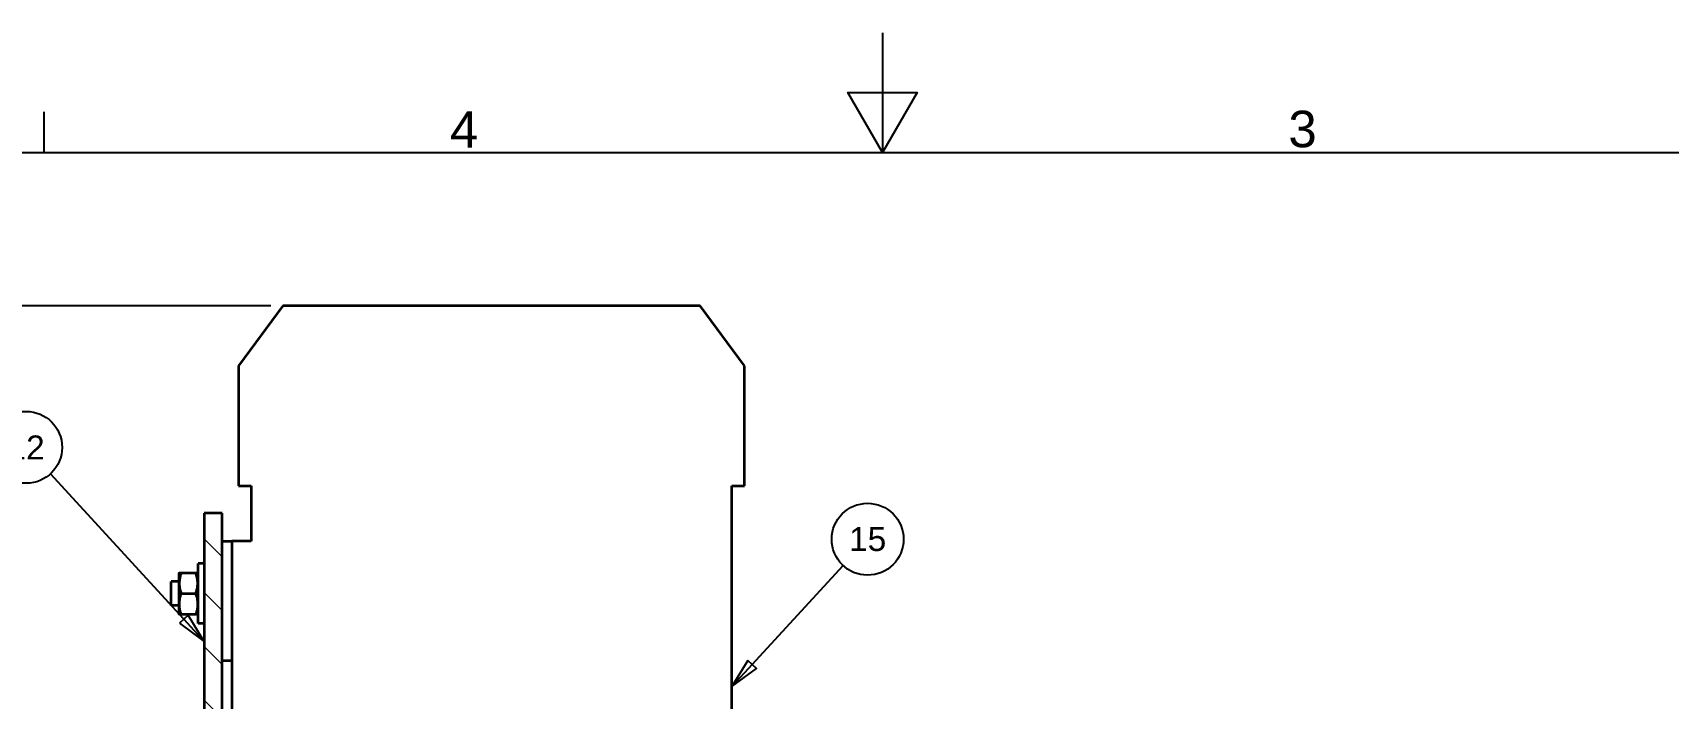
# Paper-space layout 'Brush Roller Sub Assy' of a CAD drawing. Header units: millimetres. Extents: x -9 to 421, y -10 to 297.
# Drawn here: x 134.9 to 271.4, y 241.3 to 296.8 of the extents above; entities that cross this region are included whole.
import ezdxf

# ---------------------------------------------------------------- set-up
doc = ezdxf.new("R2010")
doc.units = ezdxf.units.MM
for name, color, linetype, lineweight in [('2dTransBorder', 7, 'Continuous', 35), ('Dimensions', 5, 'Continuous', 25), ('Hatch', 7, 'Continuous', 25), ('Leader Lines', 5, 'Continuous', 25), ('Visible Edges', 7, 'Continuous', 50)]:
    doc.layers.add(name, color=color, linetype=linetype, lineweight=lineweight)
doc.layers.add('Title', color=7, linetype='Continuous')
doc.styles.add('Current-ISO', font='ARIAL.TTF')
doc.styles.add('Text Style29', font='ARIAL.TTF')
doc.styles.add('Text Style5', font='ARIAL.TTF')

# ---------------------------------------------------------------- blocks, each defined once
blk = doc.blocks.new('2dTransSymbol4')
at = {"color": 179}
for points in [[(130.29, 277.69), (129.94, 279.19), (129.59, 277.69), (130.29, 277.69)], [(129.59, 190.89), (129.94, 189.39), (130.29, 190.89), (129.59, 190.89)]]:
    blk.add_solid(points, dxfattribs=at)
at = {"layer": 'Dimensions', "color": 179, "linetype": 'Continuous', "lineweight": 25, "true_color": 0x262659}
for p, q in [((158.94, 279.19), (127.94, 279.19)), ((129.94, 279.19), (129.59, 277.69)), ((129.94, 277.69), (129.94, 279.19)), ((130.29, 277.69), (129.94, 279.19)), ((129.59, 277.69), (130.29, 277.69)), ((129.94, 190.89), (129.94, 277.69)), ((129.59, 190.89), (129.94, 189.39)), ((130.29, 190.89), (129.59, 190.89)), ((129.94, 190.89), (129.94, 189.39)), ((129.94, 189.39), (130.29, 190.89)), ((155.35, 189.39), (127.94, 189.39))]:
    blk.add_line(p, q, dxfattribs=at)
for points in [[(130.29, 277.69), (129.94, 279.19), (129.59, 277.69), (130.29, 277.69)], [(129.59, 190.89), (129.94, 189.39), (130.29, 190.89), (129.59, 190.89)]]:
    blk.add_lwpolyline(points, dxfattribs=at)
at = {"layer": 'Dimensions', "linetype": 'Continuous', "lineweight": 25, "insert": (129.3, 243.5), "char_height": 2, "attachment_point": 7, "rotation": 90, "style": 'Text Style5'}
blk.add_mtext('359.2', dxfattribs=at)
blk = doc.blocks.new('2dTransSymbol13')
at = {"color": 179}
blk.add_solid([(198.74, 249.6), (197.41, 247.42), (199.47, 248.92), (198.74, 249.6)], dxfattribs=at)
at = {"layer": 'Leader Lines', "color": 179, "linetype": 'Continuous', "lineweight": 25, "true_color": 0x262659}
for p, q in [((199.1, 249.26), (206.72, 257.52)), ((198.74, 249.6), (197.41, 247.42)), ((199.1, 249.26), (197.41, 247.42)), ((197.41, 247.42), (199.47, 248.92)), ((199.47, 248.92), (198.74, 249.6))]:
    blk.add_line(p, q, dxfattribs=at)
blk.add_lwpolyline([(198.74, 249.6), (197.41, 247.42), (199.47, 248.92), (198.74, 249.6)], dxfattribs=at)
blk.add_circle((208.75, 259.72), 3, dxfattribs=at)
at = {"layer": 'Leader Lines', "color": 178, "linetype": 'Continuous', "lineweight": 25, "true_color": 0x000001, "insert": (207.2, 258.71), "char_height": 2, "attachment_point": 7, "style": 'Text Style29'}
blk.add_mtext('15', dxfattribs=at)
blk = doc.blocks.new('2dTransSymbol14')
at = {"color": 179}
blk.add_solid([(151.29, 252.7), (153.35, 251.19), (152.02, 253.37), (151.29, 252.7)], dxfattribs=at)
at = {"layer": 'Leader Lines', "color": 179, "linetype": 'Continuous', "lineweight": 25, "true_color": 0x262659}
for p, q in [((151.66, 253.04), (140.52, 265.18)), ((152.02, 253.37), (151.29, 252.7)), ((151.29, 252.7), (153.35, 251.19)), ((151.66, 253.04), (153.35, 251.19)), ((153.35, 251.19), (152.02, 253.37))]:
    blk.add_line(p, q, dxfattribs=at)
blk.add_lwpolyline([(151.29, 252.7), (153.35, 251.19), (152.02, 253.37), (151.29, 252.7)], dxfattribs=at)
blk.add_circle((138.5, 267.39), 3, dxfattribs=at)
at = {"layer": 'Leader Lines', "color": 178, "linetype": 'Continuous', "lineweight": 25, "true_color": 0x000001, "insert": (136.94, 266.38), "char_height": 2, "attachment_point": 7, "style": 'Text Style29'}
blk.add_mtext('12', dxfattribs=at)
blk = doc.blocks.new('Default Border')
at = {"layer": '2dTransBorder', "color": 179, "linetype": 'Continuous', "lineweight": 25, "true_color": 0x262659}
for points in [[(210, 302), (210, 292), (207.11, 297), (212.89, 297), (210, 292)], [(140, 292), (140, 295.4)], [(5, 5), (5, 292), (415, 292), (415, 5), (5, 5)]]:
    blk.add_lwpolyline(points, dxfattribs=at)
at = {"layer": '2dTransBorder', "color": 179, "lineweight": 211, "char_height": 3.05, "attachment_point": 7, "style": 'Current-ISO'}
for s, insert in [('4', (173.88, 292.4)), ('3', (243.88, 292.4))]:
    blk.add_mtext(s, dxfattribs=dict(at, insert=insert))
blk = doc.blocks.new('Title')
at = {"layer": '2dTransBorder'}
blk.add_blockref('Default Border', (-5, -5), dxfattribs=at)

psp = doc.layouts.new('Brush Roller Sub Assy')

# ---------------------------------------------------------------- hatches: boundary and pattern name
at = {"layer": 'Hatch', "linetype": 'Continuous', "lineweight": 9, "true_color": 0x1e1e47}
h = psp.add_hatch(dxfattribs=at)
h.set_pattern_fill('ANSI31', color=179, scale=25.4, angle=90, style=0)
h.set_pattern_definition([(135, (-4.1455, -5.1767), (-2.245064, -2.245064), [])])
h.paths.add_polyline_path([(152.2, 185.71), (151.63, 185.83), (151.14, 186.15), (150.81, 186.64), (150.7, 187.21), (150.7, 256.71), (149.2, 256.71), (149.2, 187.21), (149.35, 186.28), (149.77, 185.45), (150.44, 184.78), (151.27, 184.36), (152.2, 184.21), (186.7, 184.21), (186.7, 185.71)])

# ---------------------------------------------------------------- linework, layer by layer
at = {"layer": 'Visible Edges', "color": 179, "linetype": 'Continuous', "lineweight": 35, "true_color": 0x262659}
for p, q in [((155.79, 274.01), (152.07, 269.01)), ((190.61, 274.01), (155.79, 274.01)), ((194.32, 269.01), (190.61, 274.01)), ((152.07, 269.01), (152.07, 259.01)), ((194.32, 259.01), (194.32, 269.01)), ((152.07, 259.01), (153.14, 259.01)), ((153.14, 259.01), (153.14, 254.39)), ((193.26, 259.01), (194.32, 259.01)), ((193.26, 218.51), (193.26, 259.01)), ((149.2, 256.71), (149.2, 187.21)), ((150.7, 256.71), (149.2, 256.71)), ((150.7, 187.21), (150.7, 256.71)), ((150.7, 254.39), (151.51, 254.39)), ((151.51, 254.39), (151.51, 220.64)), ((153.14, 254.39), (151.51, 254.39)), ((147.1, 251.68), (147.14, 251.74)), ((147.1, 251.68), (147.1, 248.28)), ((147.29, 251.74), (148.51, 251.74)), ((148.7, 251.68), (148.66, 251.74)), ((148.7, 250.01), (148.7, 252.51)), ((149.2, 252.51), (148.7, 252.51)), ((146.45, 250.01), (146.45, 251.01)), ((147.1, 251.01), (146.45, 251.01)), ((146.45, 249.01), (146.45, 250.01)), ((147.27, 250.01), (148.53, 250.01)), ((148.7, 247.51), (148.7, 250.01)), ((147.1, 249.01), (146.45, 249.01)), ((147.26, 248.28), (148.54, 248.28)), ((149.2, 247.51), (148.7, 247.51)), ((151.51, 244.39), (150.7, 244.39))]:
    psp.add_line(p, q, dxfattribs=at).dxf.unprotected_set("ltscale", 0)
for points in [[(147.29, 251.74), (147.26, 251.66), (147.24, 251.58), (147.22, 251.5), (147.2, 251.43), (147.18, 251.36), (147.17, 251.28), (147.16, 251.21), (147.15, 251.14), (147.14, 251.08), (147.13, 251.01), (147.13, 250.94), (147.13, 250.87), (147.13, 250.81), (147.13, 250.74), (147.13, 250.67), (147.14, 250.6), (147.15, 250.53), (147.16, 250.46), (147.17, 250.39), (147.19, 250.32), (147.21, 250.25), (147.23, 250.17), (147.25, 250.09), (147.27, 250.01)], [(147.14, 251.74), (147.14, 251.74), (147.14, 251.74), (147.14, 251.74), (147.14, 251.74), (147.14, 251.74), (147.15, 251.74), (147.15, 251.74), (147.15, 251.74), (147.16, 251.74), (147.16, 251.74), (147.17, 251.74), (147.17, 251.74), (147.18, 251.74), (147.19, 251.74), (147.19, 251.74), (147.2, 251.74), (147.21, 251.74), (147.22, 251.74), (147.23, 251.74), (147.24, 251.74), (147.25, 251.74), (147.26, 251.74), (147.28, 251.74), (147.29, 251.74)], [(148.53, 250.01), (148.55, 250.09), (148.57, 250.17), (148.59, 250.25), (148.61, 250.32), (148.63, 250.39), (148.64, 250.46), (148.65, 250.53), (148.66, 250.6), (148.66, 250.67), (148.67, 250.74), (148.67, 250.81), (148.67, 250.87), (148.67, 250.94), (148.67, 251.01), (148.66, 251.08), (148.65, 251.14), (148.64, 251.21), (148.63, 251.28), (148.62, 251.36), (148.6, 251.43), (148.58, 251.5), (148.56, 251.58), (148.54, 251.66), (148.51, 251.74)], [(148.51, 251.74), (148.52, 251.74), (148.54, 251.74), (148.55, 251.74), (148.56, 251.74), (148.57, 251.74), (148.58, 251.74), (148.59, 251.74), (148.6, 251.74), (148.61, 251.74), (148.61, 251.74), (148.62, 251.74), (148.63, 251.74), (148.63, 251.74), (148.64, 251.74), (148.64, 251.74), (148.65, 251.74), (148.65, 251.74), (148.65, 251.74), (148.66, 251.74), (148.66, 251.74), (148.66, 251.74), (148.66, 251.74), (148.66, 251.74), (148.66, 251.74)], [(147.27, 250.01), (147.25, 249.93), (147.22, 249.85), (147.2, 249.77), (147.18, 249.7), (147.16, 249.62), (147.15, 249.55), (147.14, 249.48), (147.13, 249.41), (147.12, 249.34), (147.11, 249.28), (147.11, 249.21), (147.11, 249.14), (147.11, 249.07), (147.11, 249.01), (147.12, 248.94), (147.12, 248.87), (147.13, 248.8), (147.14, 248.73), (147.16, 248.66), (147.17, 248.59), (147.19, 248.52), (147.21, 248.44), (147.23, 248.36), (147.26, 248.28)], [(148.54, 248.28), (148.57, 248.36), (148.59, 248.44), (148.61, 248.52), (148.63, 248.59), (148.64, 248.66), (148.66, 248.73), (148.67, 248.8), (148.68, 248.87), (148.68, 248.94), (148.69, 249.01), (148.69, 249.07), (148.69, 249.14), (148.69, 249.21), (148.69, 249.28), (148.68, 249.34), (148.67, 249.41), (148.66, 249.48), (148.65, 249.55), (148.64, 249.62), (148.62, 249.7), (148.6, 249.77), (148.58, 249.85), (148.55, 249.93), (148.53, 250.01)], [(147.26, 248.28), (147.24, 248.28), (147.23, 248.28), (147.22, 248.28), (147.21, 248.28), (147.2, 248.28), (147.19, 248.28), (147.18, 248.28), (147.17, 248.28), (147.16, 248.28), (147.16, 248.28), (147.15, 248.28), (147.14, 248.28), (147.13, 248.28), (147.13, 248.28), (147.12, 248.28), (147.12, 248.28), (147.11, 248.28), (147.11, 248.28), (147.11, 248.28), (147.1, 248.28), (147.1, 248.28), (147.1, 248.28), (147.1, 248.28), (147.1, 248.28)], [(148.7, 248.28), (148.7, 248.28), (148.7, 248.28), (148.7, 248.28), (148.7, 248.28), (148.69, 248.28), (148.69, 248.28), (148.69, 248.28), (148.68, 248.28), (148.68, 248.28), (148.67, 248.28), (148.67, 248.28), (148.66, 248.28), (148.65, 248.28), (148.64, 248.28), (148.64, 248.28), (148.63, 248.28), (148.62, 248.28), (148.61, 248.28), (148.6, 248.28), (148.59, 248.28), (148.58, 248.28), (148.57, 248.28), (148.56, 248.28), (148.54, 248.28)]]:
    psp.add_lwpolyline(points, dxfattribs=at).dxf.unprotected_set("ltscale", 0)

# ---------------------------------------------------------------- block references
at = {"layer": 'Dimensions'}
psp.add_blockref('2dTransSymbol4', (-4.15, -5.18), dxfattribs=at)
at = {"layer": 'Leader Lines'}
for name in ['2dTransSymbol14', '2dTransSymbol13']:
    psp.add_blockref(name, (-4.15, -5.18), dxfattribs=at)
at = {"layer": 'Title'}
psp.add_blockref('Title', (0.85, -0.18), dxfattribs=at)

doc.saveas('drawing.dxf')
